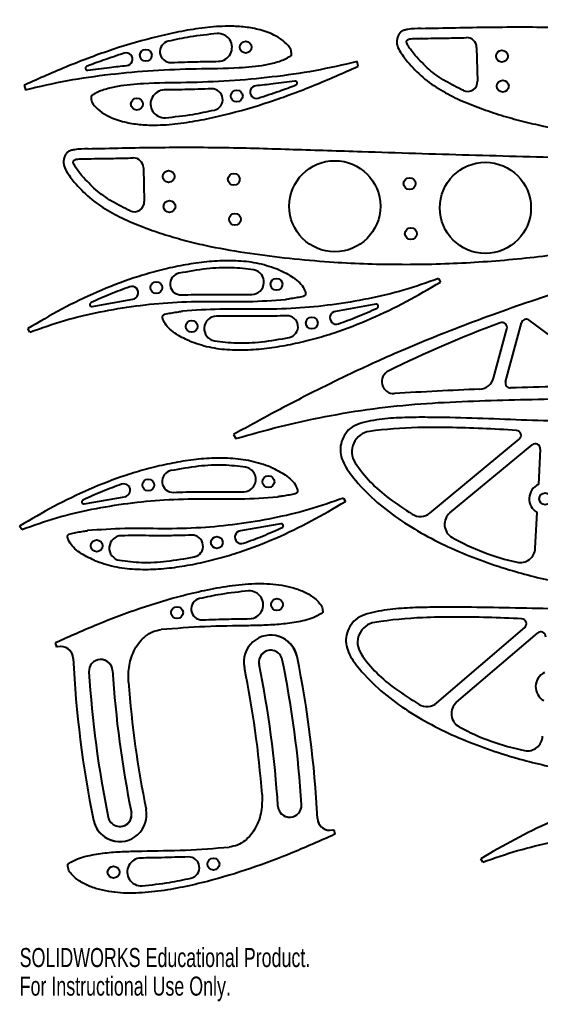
# Model space of a CAD drawing. Header units: inches. Extents: x -11.7 to 11.9, y -5.5 to 4.4.
# Drawn here: x -11.66 to -6.45, y -5.49 to 4.32 of the extents above; entities that cross this region are included whole.
import ezdxf

# ---------------------------------------------------------------- set-up
doc = ezdxf.new("R2010")
doc.units = ezdxf.units.IN
doc.header["$MEASUREMENT"] = 0
doc.styles.add('SLDTEXTSTYLE0', font='TXT', dxfattribs={"width": 0.7})

msp = doc.modelspace()

# ---------------------------------------------------------------- linework, layer by layer
at = {"color": 7, "linetype": 'Continuous', "lineweight": 25}
for p, q in [((-7.094, 4.0421), (-7.0848, 3.7048)), ((-7.7066, 3.9609), (-7.7068, 3.9612)), ((-8.2756, 3.854), (-8.287, 3.8999)), ((-8.2827, 3.8507), (-8.2756, 3.854)), ((-11.602, 3.6679), (-11.6091, 3.6646)), ((-11.6091, 3.6646), (-11.5977, 3.6187)), ((-11.0335, 2.7588), (-11.0337, 2.7591)), ((-10.4209, 2.84), (-10.4117, 2.5028)), ((-7.4762, 1.7313), (-7.4553, 1.6972)), ((-10.9307, 1.4542), (-10.5272, 1.5247)), ((-8.1002, 1.4748), (-8.5036, 1.4043)), ((-6.8052, 0.7018), (-6.6476, 1.289)), ((-5.8093, 0.7507), (-6.5694, 1.3161)), ((-11.5546, 1.1976), (-11.5755, 1.2317)), ((-6.9249, 0.738), (-6.7926, 1.2307)), ((-9.5215, 0.1724), (-9.499, 0.1334)), ((-7.56, -0.6113), (-6.6686, 0.1264)), ((-7.3604, -0.6085), (-6.541, 0.0697)), ((-6.4592, 0.0286), (-6.4777, -0.3246)), ((-11.0109, -0.5181), (-10.6075, -0.4476)), ((-8.4242, -0.4612), (-8.4033, -0.4953)), ((-6.5091, -0.9629), (-6.4904, -0.6059)), ((-11.6349, -0.7747), (-11.6557, -0.7406)), ((-9.0482, -0.7178), (-9.4516, -0.7882)), ((-7.493, -2.5083), (-6.6146, -1.7551)), ((-9.1499, -1.831), (-9.1499, -1.831)), ((-7.2936, -2.502), (-6.4861, -1.8096)), ((-11.2976, -1.9041), (-11.2905, -1.9008)), ((-11.2862, -1.9499), (-11.2976, -1.9041)), ((-8.8872, -2.0454), (-8.8872, -2.0454)), ((-11.1216, -2.0628), (-11.1216, -2.0628)), ((-9.2656, -2.1228), (-9.2656, -2.1228)), ((-10.7281, -2.1849), (-10.7281, -2.1849)), ((-10.5401, -3.6012), (-10.5401, -3.6012)), ((-9.0776, -3.5391), (-9.0776, -3.5391)), ((-10.9185, -3.6786), (-10.9185, -3.6786)), ((-8.684, -3.6612), (-8.684, -3.6612)), ((-8.5195, -3.774), (-8.5081, -3.8199)), ((-8.5081, -3.8199), (-8.5152, -3.8232)), ((-10.6558, -3.893), (-10.6558, -3.893)), ((-7.0315, -4.0991), (-7.0524, -4.065))]:
    msp.add_line(p, q, dxfattribs=at)
for centre, radius in [((-10.3963, 3.9628), 0.0591), ((-9.3995, 4.0436), 0.0591), ((-6.8415, 3.9542), 0.0591), ((-6.8334, 3.6542), 0.0591), ((-10.4852, 3.475), 0.0591), ((-9.4885, 3.5559), 0.0591), ((-8.5097, 2.4545), 0.455), ((-7.0068, 2.4385), 0.455), ((-10.1684, 2.7522), 0.0591), ((-9.5174, 2.7237), 0.0591), ((-7.7637, 2.6805), 0.0591), ((-10.1602, 2.4522), 0.0591), ((-9.5065, 2.3238), 0.0591), ((-7.7501, 2.1805), 0.0591), ((-10.2916, 1.6416), 0.0591), ((-9.092, 1.6749), 0.0591), ((-9.9388, 1.254), 0.0591), ((-8.7392, 1.2874), 0.0591), ((-10.3718, -0.3307), 0.0591), ((-9.1723, -0.2974), 0.0591), ((-6.4101, -0.4686), 0.0591), ((-10.8868, -0.9385), 0.0591), ((-9.6872, -0.9052), 0.0591), ((-9.0875, -1.5251), 0.0591), ((-10.0842, -1.6057), 0.0591), ((-9.7215, -4.1183), 0.0591), ((-10.7182, -4.1989), 0.0591)]:
    msp.add_circle(centre, radius, dxfattribs=at)
for centre, radius, start, end in [((-9.6745, 4.0411), 0.1386, 271.19943, 93.70914), ((-7.644, 4.0312), 0.1, 90.49064, 91.26091), ((-7.194, 4.0394), 0.1, 1.55767, 91.30492), ((-10.1488, 3.9982), 0.107, 102.76652, 272.51447), ((-10.5924, 3.9234), 0.0634, 275.42488, 107.53059), ((-10.9797, 3.8331), 0.02, 110.98001, 278.40891), ((-9.2924, 3.5952), 0.0634, 95.42488, 287.53059), ((-8.905, 3.6856), 0.02, 290.98001, 98.40891), ((-7.1848, 3.7021), 0.1, 245.4145, 1.55767), ((-10.2102, 3.4775), 0.1386, 91.19943, 273.70914), ((-9.7359, 3.5205), 0.107, 282.76652, 92.51447), ((-10.9709, 2.8291), 0.1, 90.49064, 91.26091), ((-10.5208, 2.8373), 0.1, 1.55767, 91.30492), ((-10.5117, 2.5), 0.1, 245.4145, 1.55767), ((-10.0443, 1.678), 0.1097, 101.47849, 272.41313), ((-9.341, 1.6974), 0.1238, 270.92846, 80.05933), ((-10.5359, 1.5886), 0.0645, 277.73853, 109.33972), ((-10.9349, 1.4737), 0.02, 114.86519, 282.15589), ((-8.096, 1.4552), 0.02, 294.86519, 102.15589), ((-8.4949, 1.3403), 0.0645, 97.73853, 289.33972), ((-9.6898, 1.2315), 0.1238, 90.92846, 260.05933), ((-8.9866, 1.2509), 0.1097, 281.47849, 92.41313), ((-2.7469, -9.7602), 11.7908, 110.40772, 116.29706), ((-6.8409, 1.2437), 0.05, 344.96939, 110.40772), ((-6.5993, 1.276), 0.05, 53.35489, 164.96939), ((-7.922, 0.7016), 0.1191, 114.0509, 273.56782), ((-7.0698, 0.7769), 0.15, 272.4029, 344.96939), ((-6.7569, 0.6888), 0.05, 164.96939, 271.98118), ((-5.3061, -41.2528), 41.9168, 92.4029, 93.56782), ((-5.3061, -41.2528), 41.9168, 90.72772, 91.98118), ((-8.1364, 0.0034), 0.203, 97.79018, 213.27972), ((-7.5848, -4.0287), 4.2727, 91.31572, 97.79018), ((-7.5104, -7.2659), 7.5108, 88.97921, 91.31572), ((-7.6223, -13.5474), 13.7933, 86.15369, 88.97921), ((-6.7004, 0.1649), 0.05, 309.61133, 86.15369), ((-6.5091, 0.0312), 0.05, 357, 129.61133), ((-10.1245, -0.2943), 0.1097, 101.47849, 272.41313), ((-9.4213, -0.2749), 0.1238, 270.92846, 80.05933), ((-7.1561, 0.6468), 1.3756, 213.27972, 233.84659), ((-10.6161, -0.3837), 0.0645, 277.73853, 109.33972), ((-6.4101, -0.4686), 0.1591, 115.13396, 239.69676), ((-11.0151, -0.4986), 0.02, 114.86519, 282.15589), ((-5.2755, 3.2208), 4.5634, 233.84659, 237.36439), ((-7.6556, -0.4958), 0.15, 237.36439, 309.61133), ((-7.2648, -0.724), 0.15, 129.61133, 240.58525), ((-9.0439, -0.7373), 0.02, 294.86519, 102.15589), ((-10.6378, -0.961), 0.1238, 90.92846, 260.05933), ((-9.9346, -0.9416), 0.1097, 281.47849, 92.41313), ((-9.4429, -0.8522), 0.0645, 97.73853, 289.33972), ((-6.1927, 1.1776), 2.333, 240.58525, 257.66776), ((-6.6589, -0.9551), 0.15, 257.66776, 357), ((-9.8367, -1.5703), 0.1073, 102.71885, 272.51135), ((-9.3625, -1.5275), 0.1387, 271.18071, 93.69194), ((-7.4582, -5.9256), 4.2727, 92.31572, 98.79018), ((-7.3273, -9.161), 7.5108, 89.97921, 92.31572), ((-7.3296, -15.4435), 13.7933, 87.15369, 89.97921), ((-6.6472, -1.7172), 0.05, 310.61133, 87.15369), ((-8.0801, -1.9037), 0.203, 98.79018, 214.27972), ((-9.1499, -2.0991), 0.2681, 11.56087, 191.56088), ((-9.1499, -2.0991), 0.2681, 11.56087, 90), ((-6.4535, -1.8476), 0.05, 358, 130.61133), ((-11.2465, -2.0688), 0.125, 2.77196, 104.33302), ((-11.2465, -2.0688), 0.125, 2.77196, 90), ((-9.1499, -2.0991), 0.1181, 11.56086, 191.56088), ((-9.1499, -2.0991), 0.1181, 90, 191.56088), ((-19.2987, -4.1752), 10.6271, 2.77196, 11.56087), ((-19.2987, -4.1752), 10.6271, 2.77196, 11.56087), ((-7.1112, -1.2433), 1.3756, 214.27972, 234.84659), ((-0.507, -1.5488), 10.6271, 182.77196, 191.56087), ((-0.507, -1.5488), 10.6271, 182.77196, 191.56087), ((-10.846, -2.1922), 0.1181, 3.56088, 183.56087), ((-10.846, -2.1922), 0.1181, 3.56088, 90), ((-19.2987, -4.1752), 10.0909, 4.27592, 11.56087), ((-19.2987, -4.1752), 10.2409, 3.56087, 11.56087), ((-19.2987, -4.1752), 10.2409, 3.56087, 11.56087), ((-19.2987, -4.1752), 10.4771, 3.56087, 11.56087), ((-0.507, -1.5488), 10.4771, 183.56087, 191.56087), ((-0.507, -1.5488), 10.2409, 183.56087, 191.56087), ((-0.507, -1.5488), 10.2409, 183.56087, 191.56087), ((-6.3459, -2.3456), 0.1591, 116.13396, 240.69676), ((-0.507, -1.5488), 10.0909, 184.27592, 191.56087), ((-5.2758, 1.3631), 4.5634, 234.84659, 238.36439), ((-7.5907, -2.3945), 0.15, 238.36439, 310.61133), ((-7.1959, -2.6159), 0.15, 130.61133, 241.58525), ((-6.1571, -0.6958), 2.333, 241.58525, 258.66776), ((-6.5861, -2.8363), 0.15, 258.66776, 358), ((-8.9597, -3.5318), 0.1181, 183.56088, 3.56087), ((-10.6558, -3.6249), 0.2681, 191.56087, 11.56088), ((-10.6558, -3.6249), 0.1181, 191.56086, 11.56088), ((-10.6558, -3.6249), 0.1181, 270, 11.56088), ((-8.9597, -3.5318), 0.1181, 183.56088, 270), ((-10.6558, -3.6249), 0.2681, 191.56087, 270), ((-8.5592, -3.6552), 0.125, 182.77196, 284.33302), ((-8.5592, -3.6552), 0.125, 182.77196, 270), ((-10.4432, -4.1964), 0.1387, 91.18071, 273.69194), ((-9.969, -4.1537), 0.1073, 282.71885, 92.51135)]:
    msp.add_arc(centre, radius, start, end, dxfattribs=at)
for points, knots in [([(-7.7842, 3.8978), (-7.7348, 3.8442), (-7.636, 3.7368), (-7.4547, 3.6125), (-7.2601, 3.5127), (-7.0567, 3.4322), (-6.8496, 3.3623), (-6.6393, 3.3033), (-6.3673, 3.241), (-6.0322, 3.1846), (-5.6349, 3.1352), (-5.1426, 3.09), (-4.5544, 3.0699), (-3.8722, 3.0856), (-3.1921, 3.1428), (-2.405, 3.2502), (-1.5081, 3.3814), (-0.5022, 3.5416), (0.295, 3.6983), (0.888, 3.8242), (1.2795, 3.9082), (1.6717, 3.9896), (2.0625, 4.0766), (2.45, 4.1783), (2.6997, 4.2721), (2.8246, 4.3191)], [0, 0, 0, 0, 0.019985, 0.039991, 0.059992, 0.080036, 0.100054, 0.120049, 0.140039, 0.176715, 0.213405, 0.250064, 0.31255, 0.375056, 0.437529, 0.500033, 0.593361, 0.686689, 0.779968, 0.816622, 0.853304, 0.890023, 0.926723, 0.96335, 1, 1, 1, 1]), ([(-11.5977, 3.6187), (-11.4576, 3.6513), (-11.1778, 3.7163), (-10.7509, 3.7761), (-10.3224, 3.8152), (-9.8937, 3.8312), (-9.5642, 3.8318), (-9.335, 3.8479), (-9.2059, 3.8654), (-9.0817, 3.8938), (-8.9964, 3.9271), (-8.9537, 3.9555), (-8.9451, 3.9617), (-8.9422, 3.9649), (-8.9417, 3.9662), (-8.9413, 3.9711), (-8.9425, 3.9817), (-8.9435, 3.9991), (-8.9486, 4.0201), (-8.9732, 4.0622), (-9.0288, 4.115), (-9.1345, 4.179), (-9.2686, 4.2241), (-9.4236, 4.2493), (-9.6028, 4.2567), (-9.8095, 4.2415), (-10.0411, 4.2038), (-10.3479, 4.136), (-10.7264, 4.0265), (-11.1694, 3.86), (-11.4577, 3.732), (-11.602, 3.6679)], [0, 0, 0, 0, 0.077458, 0.154765, 0.232036, 0.309277, 0.385905, 0.409536, 0.433018, 0.456056, 0.478169, 0.481706, 0.483666, 0.483868, 0.484013, 0.484393, 0.486502, 0.489753, 0.493825, 0.49794, 0.515877, 0.534346, 0.564279, 0.591407, 0.61882, 0.660686, 0.702859, 0.745201, 0.829985, 0.914928, 1, 1, 1, 1]), ([(-7.6464, 4.2312), (-7.6922, 4.23), (-7.7497, 4.2284), (-7.8168, 4.2141), (-7.8494, 4.2009), (-7.8721, 4.1735), (-7.89, 4.1315), (-7.8953, 4.0717), (-7.8546, 3.9876), (-7.8123, 3.9337), (-7.7842, 3.8978)], [0, 0, 0, 0, 0.249351, 0.31302, 0.375608, 0.437245, 0.501172, 0.624613, 0.750452, 1, 1, 1, 1]), ([(-7.6464, 4.2312), (-7.4187, 4.2365), (-6.9634, 4.2471), (-6.2801, 4.2462), (-5.5972, 4.2254), (-4.7842, 4.1991), (-3.8413, 4.1678), (-3.1258, 4.1507), (-2.768, 4.1422)], [0, 0, 0, 0, 0.140006, 0.279996, 0.419999, 0.560002, 0.780006, 1, 1, 1, 1]), ([(-9.6835, 4.1795), (-9.7749, 4.1702), (-9.9394, 4.1536), (-10.1008, 4.1182), (-10.1724, 4.1025)], [0, 0, 0, 0, 0.555913, 1, 1, 1, 1]), ([(-7.7068, 3.9612), (-7.7205, 3.9782), (-7.746, 4.0098), (-7.7735, 4.049), (-7.7882, 4.0766), (-7.7931, 4.091), (-7.7939, 4.1014), (-7.7924, 4.1085), (-7.7878, 4.116), (-7.7777, 4.1224), (-7.7584, 4.1275), (-7.714, 4.1309), (-7.6749, 4.1311), (-7.6462, 4.1312)], [0, 0, 0, 0, 0.20101, 0.373736, 0.439278, 0.487857, 0.512754, 0.533807, 0.553288, 0.5922, 0.639789, 0.736333, 1, 1, 1, 1]), ([(-7.6449, 4.1312), (-7.561, 4.1323), (-7.4115, 4.1343), (-7.262, 4.1378), (-7.1963, 4.1393)], [0, 0, 0, 0, 0.5606571, 1, 1, 1, 1]), ([(-10.6115, 3.9839), (-10.682, 3.9608), (-10.8081, 3.9194), (-10.9322, 3.8724), (-10.9869, 3.8517)], [0, 0, 0, 0, 0.559096, 1, 1, 1, 1]), ([(-7.2264, 3.6112), (-7.2872, 3.6411), (-7.4076, 3.7005), (-7.5727, 3.8155), (-7.6622, 3.9127), (-7.7066, 3.9609)], [0, 0, 0, 0, 0.339291, 0.672462, 1, 1, 1, 1]), ([(-10.9768, 3.8133), (-10.9041, 3.8234), (-10.7742, 3.8416), (-10.6437, 3.8546), (-10.5864, 3.8604)], [0, 0, 0, 0, 0.560277, 1, 1, 1, 1]), ([(-8.287, 3.8999), (-8.4271, 3.8673), (-8.7069, 3.8023), (-9.1338, 3.7425), (-9.5623, 3.7034), (-9.991, 3.6874), (-10.3206, 3.6869), (-10.5497, 3.6707), (-10.6789, 3.6532), (-10.803, 3.6248), (-10.8884, 3.5915), (-10.931, 3.5632), (-10.9396, 3.5569), (-10.9425, 3.5537), (-10.943, 3.5525), (-10.9435, 3.5475), (-10.9423, 3.5369), (-10.9412, 3.5195), (-10.9362, 3.4986), (-10.9115, 3.4564), (-10.8559, 3.4036), (-10.7503, 3.3396), (-10.6161, 3.2945), (-10.4611, 3.2693), (-10.282, 3.2619), (-10.0753, 3.2771), (-9.8436, 3.3148), (-9.5368, 3.3827), (-9.1583, 3.4921), (-8.7154, 3.6586), (-8.427, 3.7867), (-8.2827, 3.8507)], [0, 0, 0, 0, 0.0774582, 0.1547646, 0.2320361, 0.3092768, 0.3859047, 0.4095357, 0.4330183, 0.4560565, 0.4781686, 0.4817056, 0.4836664, 0.4838681, 0.4840134, 0.4843935, 0.4865023, 0.489753, 0.4938252, 0.4979404, 0.5158767, 0.5343459, 0.5642786, 0.5914071, 0.6188195, 0.6606859, 0.702859, 0.745201, 0.8299852, 0.914928, 1, 1, 1, 1]), ([(-10.1441, 3.8913), (-10.0555, 3.8941), (-9.898, 3.8992), (-9.7405, 3.9015), (-9.6716, 3.9025)], [0, 0, 0, 0, 0.562845, 1, 1, 1, 1]), ([(-8.9079, 3.7054), (-8.9807, 3.6952), (-9.1105, 3.6771), (-9.241, 3.664), (-9.2983, 3.6583)], [0, 0, 0, 0, 0.560277, 1, 1, 1, 1]), ([(-9.2733, 3.5348), (-9.2028, 3.5579), (-9.0767, 3.5992), (-8.9525, 3.6462), (-8.8978, 3.6669)], [0, 0, 0, 0, 0.559096, 1, 1, 1, 1]), ([(-9.7406, 3.6274), (-9.8293, 3.6245), (-9.9867, 3.6194), (-10.1442, 3.6171), (-10.2131, 3.6161)], [0, 0, 0, 0, 0.5628455, 1, 1, 1, 1]), ([(-10.2012, 3.3392), (-10.1098, 3.3484), (-9.9454, 3.365), (-9.784, 3.4004), (-9.7123, 3.4161)], [0, 0, 0, 0, 0.555913, 1, 1, 1, 1]), ([(-11.1111, 2.6957), (-11.0617, 2.6421), (-10.9629, 2.5347), (-10.7815, 2.4105), (-10.5869, 2.3107), (-10.3835, 2.2301), (-10.1764, 2.1602), (-9.9661, 2.1013), (-9.6942, 2.0389), (-9.359, 1.9825), (-8.9617, 1.9331), (-8.4695, 1.888), (-7.8813, 1.8678), (-7.1991, 1.8836), (-6.5189, 1.9408), (-5.7318, 2.0481), (-4.8349, 2.1793), (-3.829, 2.3396), (-3.0318, 2.4962), (-2.4389, 2.6222), (-2.0474, 2.7062), (-1.6551, 2.7875), (-1.2644, 2.8745), (-0.8769, 2.9763), (-0.6272, 3.0701), (-0.5023, 3.117)], [0, 0, 0, 0, 0.019985, 0.039991, 0.059992, 0.080036, 0.100054, 0.120049, 0.140039, 0.176715, 0.213405, 0.250064, 0.31255, 0.375056, 0.437529, 0.500033, 0.593361, 0.686689, 0.779968, 0.816622, 0.853304, 0.890023, 0.926723, 0.96335, 1, 1, 1, 1]), ([(-10.9733, 3.0291), (-10.7456, 3.0344), (-10.2902, 3.0451), (-9.6069, 3.0441), (-8.924, 3.0234), (-8.1111, 2.997), (-7.1681, 2.9657), (-6.4526, 2.9486), (-6.0949, 2.9401)], [0, 0, 0, 0, 0.140006, 0.279996, 0.419999, 0.560002, 0.780006, 1, 1, 1, 1]), ([(-10.9733, 3.0291), (-11.0191, 3.0279), (-11.0766, 3.0264), (-11.1437, 3.012), (-11.1763, 2.9988), (-11.1989, 2.9714), (-11.2169, 2.9294), (-11.2222, 2.8696), (-11.1815, 2.7855), (-11.1392, 2.7316), (-11.1111, 2.6957)], [0, 0, 0, 0, 0.249351, 0.31302, 0.375608, 0.437245, 0.501172, 0.624613, 0.750452, 1, 1, 1, 1]), ([(-11.0337, 2.7591), (-11.0474, 2.7761), (-11.0729, 2.8078), (-11.1004, 2.847), (-11.1151, 2.8745), (-11.12, 2.889), (-11.1207, 2.8993), (-11.1192, 2.9064), (-11.1147, 2.9139), (-11.1045, 2.9203), (-11.0852, 2.9254), (-11.0409, 2.9289), (-11.0017, 2.929), (-10.9731, 2.9291)], [0, 0, 0, 0, 0.20101, 0.373736, 0.439278, 0.487857, 0.512754, 0.533807, 0.553288, 0.5922, 0.639789, 0.736333, 1, 1, 1, 1]), ([(-10.9717, 2.9291), (-10.8879, 2.9302), (-10.7383, 2.9322), (-10.5888, 2.9357), (-10.5231, 2.9373)], [0, 0, 0, 0, 0.5606571, 1, 1, 1, 1]), ([(-10.5533, 2.4091), (-10.614, 2.4391), (-10.7344, 2.4984), (-10.8995, 2.6135), (-10.9891, 2.7107), (-11.0335, 2.7588)], [0, 0, 0, 0, 0.339291, 0.672462, 1, 1, 1, 1]), ([(-9.499, 0.1334), (-9.3568, 0.1736), (-9.0618, 0.2569), (-8.604, 0.357), (-8.1307, 0.4369), (-7.6551, 0.484), (-7.1839, 0.5079), (-6.7146, 0.5216), (-5.9703, 0.5374), (-4.9507, 0.5461), (-3.794, 0.5273), (-2.7757, 0.4923), (-1.8949, 0.4604), (-1.0139, 0.435), (-0.1336, 0.4067), (0.5297, 0.3791), (0.975, 0.3809), (1.1661, 0.3921), (1.3177, 0.4156), (1.4267, 0.4397), (1.5218, 0.4835), (1.5823, 0.5585), (1.6168, 0.6414), (1.6235, 0.7316), (1.5979, 0.8194), (1.5514, 0.9037), (1.4494, 1.0379), (1.2852, 1.2103), (1.0438, 1.3972), (0.7837, 1.5565), (0.5097, 1.693), (0.2259, 1.8086), (-0.1305, 1.928), (-0.5629, 2.0364), (-1.0708, 2.1221), (-1.5837, 2.1756), (-2.0991, 2.2027), (-2.6155, 2.207), (-3.1624, 2.189), (-3.7386, 2.1447), (-4.3422, 2.0678), (-4.9408, 1.9587), (-5.5991, 1.8022), (-6.3127, 1.5905), (-7.0776, 1.3223), (-7.7304, 1.0644), (-8.2741, 0.8203), (-8.7102, 0.6068), (-9.1273, 0.3914), (-9.3939, 0.2434), (-9.5215, 0.1724)], [0, 0, 0, 0, 0.019014, 0.039431, 0.060281, 0.080741, 0.100891, 0.120982, 0.141155, 0.196696, 0.252182, 0.290008, 0.327804, 0.365604, 0.403417, 0.441161, 0.450998, 0.460722, 0.465759, 0.470718, 0.475093, 0.478893, 0.482815, 0.486517, 0.490278, 0.494416, 0.498849, 0.511934, 0.524918, 0.538028, 0.551123, 0.564269, 0.577431, 0.599469, 0.621546, 0.643658, 0.665796, 0.687944, 0.710087, 0.736189, 0.762282, 0.788356, 0.81445, 0.849323, 0.884083, 0.918729, 0.939605, 0.960764, 0.981206, 1, 1, 1, 1]), ([(-9.0691, 1.8203), (-9.1343, 1.8428), (-9.2652, 1.888), (-9.4735, 1.9113), (-9.6838, 1.9107), (-9.8946, 1.8888), (-10.1041, 1.8512), (-10.3114, 1.8012), (-10.5728, 1.7226), (-10.883, 1.6016), (-11.2365, 1.4303), (-11.4624, 1.2979), (-11.5755, 1.2317)], [0, 0, 0, 0, 0.07775, 0.156192, 0.235455, 0.315316, 0.395515, 0.475906, 0.556375, 0.703974, 0.851912, 1, 1, 1, 1]), ([(-9.3197, 1.8194), (-9.3933, 1.8283), (-9.5494, 1.8472), (-9.8006, 1.8324), (-9.9742, 1.8017), (-10.0661, 1.7855)], [0, 0, 0, 0, 0.295766, 0.627428, 1, 1, 1, 1]), ([(-9.0691, 1.8203), (-9.0443, 1.8087), (-8.9946, 1.7855), (-8.9234, 1.7435), (-8.8607, 1.6945), (-8.8215, 1.6442), (-8.807, 1.6074), (-8.802, 1.589), (-8.8009, 1.5771), (-8.8048, 1.5662), (-8.8178, 1.5555), (-8.8504, 1.5473), (-8.8989, 1.5385), (-8.953, 1.5295), (-8.9871, 1.5248), (-9.0012, 1.5228)], [0, 0, 0, 0, 0.139201, 0.278901, 0.419108, 0.542041, 0.597066, 0.619312, 0.638689, 0.656988, 0.675495, 0.721634, 0.824869, 0.927885, 1, 1, 1, 1]), ([(-7.4762, 1.7313), (-7.5911, 1.6908), (-7.8206, 1.6097), (-8.1764, 1.5263), (-8.5362, 1.4664), (-8.9048, 1.4303), (-9.2791, 1.4221), (-9.6561, 1.4316), (-9.9056, 1.4146), (-10.0297, 1.4061)], [0, 0, 0, 0, 0.14103, 0.281875, 0.422619, 0.563337, 0.710447, 0.856089, 1, 1, 1, 1]), ([(-9.9617, 1.1087), (-9.8965, 1.0862), (-9.7656, 1.041), (-9.5573, 1.0176), (-9.347, 1.0183), (-9.1362, 1.0402), (-8.9268, 1.0777), (-8.7194, 1.1277), (-8.458, 1.2064), (-8.1478, 1.3274), (-7.7944, 1.4987), (-7.5684, 1.631), (-7.4553, 1.6972)], [0, 0, 0, 0, 0.07775, 0.156192, 0.235455, 0.315316, 0.395515, 0.475906, 0.556375, 0.703974, 0.851912, 1, 1, 1, 1]), ([(-10.5573, 1.6495), (-10.621, 1.6261), (-10.7516, 1.5782), (-10.8783, 1.5211), (-10.9433, 1.4918)], [0, 0, 0, 0, 0.488103, 1, 1, 1, 1]), ([(-10.0396, 1.5684), (-9.9977, 1.5699), (-9.9068, 1.573), (-9.7653, 1.5741), (-9.6195, 1.5737), (-9.477, 1.5722), (-9.3848, 1.5732), (-9.339, 1.5736)], [0, 0, 0, 0, 0.17958, 0.389562, 0.605496, 0.803885, 1, 1, 1, 1]), ([(-11.5546, 1.1976), (-11.4398, 1.2382), (-11.2102, 1.3193), (-10.8544, 1.4027), (-10.4946, 1.4625), (-10.1261, 1.4987), (-9.7518, 1.5069), (-9.3747, 1.4973), (-9.1252, 1.5144), (-9.0012, 1.5228)], [0, 0, 0, 0, 0.14103, 0.281875, 0.422619, 0.563337, 0.710447, 0.856089, 1, 1, 1, 1]), ([(-9.9617, 1.1087), (-9.9865, 1.1202), (-10.0362, 1.1435), (-10.1074, 1.1854), (-10.1701, 1.2344), (-10.2094, 1.2847), (-10.2239, 1.3216), (-10.2288, 1.3399), (-10.23, 1.3518), (-10.2261, 1.3627), (-10.2131, 1.3734), (-10.1805, 1.3817), (-10.1319, 1.3904), (-10.0778, 1.3994), (-10.0437, 1.4041), (-10.0297, 1.4061)], [0, 0, 0, 0, 0.139201, 0.278901, 0.419108, 0.542041, 0.597066, 0.619312, 0.638689, 0.656988, 0.675495, 0.721634, 0.824869, 0.927885, 1, 1, 1, 1]), ([(-8.4735, 1.2795), (-8.4098, 1.3028), (-8.2793, 1.3507), (-8.1525, 1.4079), (-8.0876, 1.4371)], [0, 0, 0, 0, 0.488103, 1, 1, 1, 1]), ([(-8.9912, 1.3605), (-9.0331, 1.3591), (-9.124, 1.356), (-9.2655, 1.3549), (-9.4113, 1.3552), (-9.5539, 1.3567), (-9.646, 1.3558), (-9.6918, 1.3553)], [0, 0, 0, 0, 0.17958, 0.389562, 0.605496, 0.803885, 1, 1, 1, 1]), ([(-9.7112, 1.1096), (-9.6375, 1.1007), (-9.4814, 1.0818), (-9.2302, 1.0965), (-9.0566, 1.1272), (-8.9647, 1.1435)], [0, 0, 0, 0, 0.295766, 0.627428, 1, 1, 1, 1]), ([(2.6639, 0.5928), (2.5217, 0.5526), (2.2268, 0.4692), (1.7689, 0.3691), (1.2956, 0.2892), (0.82, 0.2422), (0.3489, 0.2182), (-0.1204, 0.2046), (-0.8648, 0.1888), (-1.8844, 0.18), (-3.0411, 0.1989), (-4.0593, 0.2339), (-4.9402, 0.2658), (-5.8211, 0.2912), (-6.7015, 0.3194), (-7.3647, 0.3471), (-7.8101, 0.3452), (-8.0012, 0.3341), (-8.1528, 0.3105), (-8.2617, 0.2864), (-8.3569, 0.2427), (-8.4173, 0.1676), (-8.4519, 0.0847), (-8.4585, -0.0054), (-8.433, -0.0933), (-8.3865, -0.1776), (-8.2845, -0.3117), (-8.1202, -0.4841), (-7.8789, -0.6711), (-7.6188, -0.8304), (-7.3447, -0.9668), (-7.0609, -1.0824), (-6.7045, -1.2019), (-6.2722, -1.3102), (-5.7643, -1.3959), (-5.2514, -1.4495), (-4.7359, -1.4766), (-4.2196, -1.4809), (-3.6727, -1.4628), (-3.0965, -1.4185), (-2.4928, -1.3417), (-1.8942, -1.2325), (-1.2359, -1.076), (-0.5223, -0.8644), (0.2426, -0.5961), (0.8953, -0.3383), (1.4391, -0.0942), (1.8752, 0.1193), (2.2922, 0.3348), (2.5588, 0.4828), (2.6865, 0.5537)], [0, 0, 0, 0, 0.019014, 0.039431, 0.060281, 0.080741, 0.100891, 0.120982, 0.141155, 0.196696, 0.252182, 0.290008, 0.327804, 0.365604, 0.403417, 0.441161, 0.450998, 0.460722, 0.465759, 0.470718, 0.475093, 0.478893, 0.482815, 0.486517, 0.490278, 0.494416, 0.498849, 0.511934, 0.524918, 0.538028, 0.551123, 0.564269, 0.577431, 0.599469, 0.621546, 0.643658, 0.665796, 0.687944, 0.710087, 0.736189, 0.762282, 0.788356, 0.81445, 0.849323, 0.884083, 0.918729, 0.939605, 0.960764, 0.981206, 1, 1, 1, 1]), ([(-9.1494, -0.152), (-9.2145, -0.1295), (-9.3455, -0.0843), (-9.5538, -0.061), (-9.764, -0.0616), (-9.9749, -0.0835), (-10.1843, -0.1211), (-10.3917, -0.1711), (-10.653, -0.2497), (-10.9633, -0.3707), (-11.3167, -0.542), (-11.5427, -0.6744), (-11.6557, -0.7406)], [0, 0, 0, 0, 0.07775, 0.156192, 0.235455, 0.315316, 0.395515, 0.475906, 0.556375, 0.703974, 0.851912, 1, 1, 1, 1]), ([(-9.3999, -0.1529), (-9.4735, -0.144), (-9.6297, -0.1251), (-9.8809, -0.1399), (-10.0545, -0.1706), (-10.1463, -0.1868)], [0, 0, 0, 0, 0.295766, 0.627428, 1, 1, 1, 1]), ([(-9.1494, -0.152), (-9.1245, -0.1636), (-9.0748, -0.1868), (-9.0037, -0.2288), (-8.941, -0.2778), (-8.9017, -0.3281), (-8.8872, -0.3649), (-8.8823, -0.3833), (-8.8811, -0.3952), (-8.885, -0.4061), (-8.898, -0.4168), (-8.9306, -0.425), (-8.9791, -0.4338), (-9.0332, -0.4428), (-9.0674, -0.4475), (-9.0814, -0.4495)], [0, 0, 0, 0, 0.139201, 0.278901, 0.419108, 0.542041, 0.597066, 0.619312, 0.638689, 0.656988, 0.675495, 0.721634, 0.824869, 0.927885, 1, 1, 1, 1]), ([(-10.6375, -0.3228), (-10.7012, -0.3462), (-10.8318, -0.3941), (-10.9586, -0.4512), (-11.0235, -0.4805)], [0, 0, 0, 0, 0.488103, 1, 1, 1, 1]), ([(-11.6349, -0.7747), (-11.52, -0.7341), (-11.2904, -0.653), (-10.9346, -0.5697), (-10.5749, -0.5098), (-10.2063, -0.4737), (-9.832, -0.4654), (-9.4549, -0.475), (-9.2054, -0.4579), (-9.0814, -0.4495)], [0, 0, 0, 0, 0.14103, 0.281875, 0.422619, 0.563337, 0.710447, 0.856089, 1, 1, 1, 1]), ([(-8.4242, -0.4612), (-8.539, -0.5018), (-8.7686, -0.5829), (-9.1244, -0.6662), (-9.4842, -0.7261), (-9.8528, -0.7622), (-10.2271, -0.7704), (-10.6041, -0.7609), (-10.8536, -0.7779), (-10.9777, -0.7864)], [0, 0, 0, 0, 0.14103, 0.281875, 0.422619, 0.563337, 0.710447, 0.856089, 1, 1, 1, 1]), ([(-10.1199, -0.4039), (-10.078, -0.4024), (-9.987, -0.3994), (-9.8456, -0.3983), (-9.6998, -0.3986), (-9.5572, -0.4001), (-9.4651, -0.3991), (-9.4193, -0.3987)], [0, 0, 0, 0, 0.17958, 0.389562, 0.605496, 0.803885, 1, 1, 1, 1]), ([(-10.9097, -1.0839), (-10.8445, -1.1064), (-10.7136, -1.1516), (-10.5053, -1.1749), (-10.295, -1.1742), (-10.0842, -1.1524), (-9.8747, -1.1148), (-9.6674, -1.0648), (-9.406, -0.9861), (-9.0958, -0.8651), (-8.7423, -0.6938), (-8.5164, -0.5615), (-8.4033, -0.4953)], [0, 0, 0, 0, 0.07775, 0.156192, 0.235455, 0.315316, 0.395515, 0.475906, 0.556375, 0.703974, 0.851912, 1, 1, 1, 1]), ([(-9.4215, -0.913), (-9.3578, -0.8897), (-9.2273, -0.8418), (-9.1005, -0.7846), (-9.0356, -0.7554)], [0, 0, 0, 0, 0.488103, 1, 1, 1, 1]), ([(-10.9097, -1.0839), (-10.9345, -1.0723), (-10.9842, -1.049), (-11.0554, -1.0071), (-11.1181, -0.9581), (-11.1574, -0.9078), (-11.1719, -0.8709), (-11.1768, -0.8526), (-11.1779, -0.8407), (-11.174, -0.8298), (-11.1611, -0.8191), (-11.1285, -0.8109), (-11.0799, -0.8021), (-11.0258, -0.7931), (-10.9917, -0.7884), (-10.9777, -0.7864)], [0, 0, 0, 0, 0.139201, 0.278901, 0.419108, 0.542041, 0.597066, 0.619312, 0.638689, 0.656988, 0.675495, 0.721634, 0.824869, 0.927885, 1, 1, 1, 1]), ([(-9.9392, -0.832), (-9.9811, -0.8334), (-10.072, -0.8365), (-10.2135, -0.8376), (-10.3593, -0.8373), (-10.5018, -0.8358), (-10.594, -0.8367), (-10.6398, -0.8372)], [0, 0, 0, 0, 0.17958, 0.389562, 0.605496, 0.803885, 1, 1, 1, 1]), ([(-10.6592, -1.0829), (-10.5855, -1.0918), (-10.4294, -1.1107), (-10.1782, -1.096), (-10.0046, -1.0653), (-9.9127, -1.049)], [0, 0, 0, 0, 0.295766, 0.627428, 1, 1, 1, 1]), ([(2.7083, -1.126), (2.5668, -1.1687), (2.2734, -1.2571), (1.8173, -1.3652), (1.3455, -1.4534), (0.8708, -1.5087), (0.4001, -1.5409), (-0.0688, -1.5627), (-0.8128, -1.5915), (-1.8321, -1.6181), (-2.989, -1.6194), (-4.0077, -1.6022), (-4.8889, -1.5856), (-5.7702, -1.5756), (-6.6509, -1.5627), (-7.3145, -1.5467), (-7.7598, -1.5563), (-7.9507, -1.5708), (-8.1018, -1.597), (-8.2103, -1.623), (-8.3047, -1.6684), (-8.3638, -1.7444), (-8.3969, -1.828), (-8.402, -1.9182), (-8.3749, -2.0056), (-8.327, -2.0891), (-8.2226, -2.2214), (-8.0554, -2.3909), (-7.8108, -2.5736), (-7.548, -2.7284), (-7.2716, -2.86), (-6.9858, -2.9706), (-6.6274, -3.0839), (-6.1932, -3.1847), (-5.6839, -3.2615), (-5.1701, -3.3061), (-4.6543, -3.3241), (-4.1379, -3.3194), (-3.5915, -3.2919), (-3.0161, -3.2375), (-2.4139, -3.1501), (-1.8173, -3.0305), (-1.1618, -2.8626), (-0.452, -2.6385), (0.3081, -2.357), (0.9562, -2.0877), (1.4956, -1.8342), (1.928, -1.6131), (2.3412, -1.3904), (2.6051, -1.2378), (2.7316, -1.1647)], [0, 0, 0, 0, 0.0190136, 0.0394312, 0.0602808, 0.0807415, 0.1008912, 0.1209816, 0.1411549, 0.1966957, 0.252182, 0.2900078, 0.3278043, 0.3656045, 0.403417, 0.4411609, 0.4509985, 0.4607219, 0.4657594, 0.4707177, 0.4750933, 0.4788933, 0.4828154, 0.4865168, 0.4902777, 0.4944158, 0.4988488, 0.5119336, 0.5249184, 0.5380279, 0.5511231, 0.5642686, 0.5774308, 0.599469, 0.6215456, 0.6436577, 0.6657956, 0.6879436, 0.7100872, 0.7361887, 0.7622818, 0.7883559, 0.8144502, 0.8493234, 0.8840833, 0.9187288, 0.9396047, 0.9607638, 0.9812062, 1, 1, 1, 1]), ([(-11.2905, -1.9008), (-11.153, -1.8396), (-10.8781, -1.7172), (-10.4565, -1.5573), (-10.0887, -1.4463), (-9.7794, -1.3743), (-9.5306, -1.331), (-9.3223, -1.3131), (-9.1577, -1.3167), (-9.0383, -1.3299), (-8.9207, -1.3561), (-8.808, -1.3981), (-8.7216, -1.4503), (-8.6667, -1.5052), (-8.6356, -1.5443), (-8.6315, -1.5783), (-8.63, -1.5939), (-8.6299, -1.6013), (-8.6314, -1.6061), (-8.6525, -1.6183), (-8.7174, -1.6612), (-8.8525, -1.6961), (-9.0227, -1.7218), (-9.196, -1.7325), (-9.4568, -1.7387), (-9.8059, -1.7412), (-10.0964, -1.7639), (-10.2415, -1.7753)], [0, 0, 0, 0, 0.10019, 0.200301, 0.299957, 0.355696, 0.4116, 0.467956, 0.494517, 0.521088, 0.54779, 0.574469, 0.601086, 0.613811, 0.626502, 0.632946, 0.63621, 0.637021, 0.637809, 0.639462, 0.6524, 0.690864, 0.729382, 0.767751, 0.806123, 0.903127, 1, 1, 1, 1]), ([(-9.3714, -1.3892), (-9.4633, -1.3986), (-9.6277, -1.4154), (-9.7892, -1.4503), (-9.8603, -1.4656)], [0, 0, 0, 0, 0.559353, 1, 1, 1, 1]), ([(-9.832, -1.6774), (-9.7437, -1.6746), (-9.5862, -1.6696), (-9.4287, -1.6672), (-9.3596, -1.6661)], [0, 0, 0, 0, 0.5612826, 1, 1, 1, 1]), ([(-10.5698, -2.3012), (-10.57, -2.2444), (-10.5703, -2.1307), (-10.5227, -1.9931), (-10.4607, -1.8971), (-10.3991, -1.8363), (-10.3258, -1.7905), (-10.2692, -1.7803), (-10.2415, -1.7753)], [0, 0, 0, 0, 0.248647, 0.49808, 0.627226, 0.748751, 0.87682, 1, 1, 1, 1]), ([(-11.2774, -1.9477), (-11.2791, -1.9481), (-11.282, -1.9489), (-11.2849, -1.9496), (-11.2862, -1.9499)], [0, 0, 0, 0, 0.560001, 1, 1, 1, 1]), ([(-9.2359, -3.4228), (-9.2357, -3.4796), (-9.2353, -3.5933), (-9.283, -3.7309), (-9.345, -3.8269), (-9.4065, -3.8876), (-9.4798, -3.9335), (-9.5365, -3.9437), (-9.5642, -3.9487)], [0, 0, 0, 0, 0.248647, 0.49808, 0.627226, 0.748751, 0.87682, 1, 1, 1, 1]), ([(-4.546, -3.4765), (-4.6112, -3.454), (-4.7421, -3.4088), (-4.9504, -3.3854), (-5.1607, -3.3861), (-5.3715, -3.408), (-5.5809, -3.4455), (-5.7883, -3.4955), (-6.0496, -3.5742), (-6.3599, -3.6952), (-6.7133, -3.8665), (-6.9393, -3.9988), (-7.0524, -4.065)], [0, 0, 0, 0, 0.07775, 0.156192, 0.235455, 0.315316, 0.395515, 0.475906, 0.556375, 0.703974, 0.851912, 1, 1, 1, 1]), ([(-8.5152, -3.8232), (-8.6527, -3.8844), (-8.9276, -4.0068), (-9.3492, -4.1666), (-9.717, -4.2777), (-10.0263, -4.3497), (-10.2751, -4.393), (-10.4834, -4.4108), (-10.648, -4.4072), (-10.7673, -4.3941), (-10.8849, -4.3679), (-10.9977, -4.3258), (-11.0841, -4.2737), (-11.139, -4.2188), (-11.1701, -4.1797), (-11.1742, -4.1457), (-11.1757, -4.13), (-11.1758, -4.1227), (-11.1742, -4.1179), (-11.1531, -4.1057), (-11.0882, -4.0628), (-10.9532, -4.0278), (-10.7829, -4.0022), (-10.6096, -3.9915), (-10.3489, -3.9852), (-9.9998, -3.9828), (-9.7093, -3.96), (-9.5642, -3.9487)], [0, 0, 0, 0, 0.1001896, 0.200301, 0.2999571, 0.3556963, 0.4115999, 0.4679559, 0.4945169, 0.5210881, 0.5477902, 0.5744694, 0.6010865, 0.6138111, 0.6265019, 0.6329461, 0.6362101, 0.6370215, 0.6378094, 0.639462, 0.6523998, 0.690864, 0.7293823, 0.767751, 0.8061234, 0.9031273, 1, 1, 1, 1]), ([(-8.5282, -3.7763), (-8.5266, -3.7759), (-8.5237, -3.7751), (-8.5208, -3.7744), (-8.5195, -3.774)], [0, 0, 0, 0, 0.560001, 1, 1, 1, 1]), ([(-7.0315, -4.0991), (-6.9166, -4.0586), (-6.6871, -3.9775), (-6.3313, -3.8941), (-5.9715, -3.8342), (-5.6029, -3.7981), (-5.2286, -3.7899), (-4.8516, -3.7995), (-4.602, -3.7824), (-4.478, -3.7739)], [0, 0, 0, 0, 0.14103, 0.281875, 0.422619, 0.563337, 0.710447, 0.856089, 1, 1, 1, 1]), ([(-9.9737, -4.0466), (-10.062, -4.0494), (-10.2195, -4.0544), (-10.377, -4.0568), (-10.4461, -4.0578)], [0, 0, 0, 0, 0.5612826, 1, 1, 1, 1]), ([(-10.4343, -4.3348), (-10.3423, -4.3254), (-10.178, -4.3086), (-10.0165, -4.2737), (-9.9453, -4.2583)], [0, 0, 0, 0, 0.559353, 1, 1, 1, 1])]:
    msp.add_open_spline(points, degree=3, knots=knots, dxfattribs=at)

# ---------------------------------------------------------------- texts
at = {"color": 7, "linetype": 'Continuous', "char_height": 0.1903, "attachment_point": 1, "style": 'SLDTEXTSTYLE0'}
for s, insert in [('SOLIDWORKS Educational Product.', (-11.6557, -4.9567)), ('For Instructional Use Only.', (-11.6557, -5.2421))]:
    msp.add_mtext(s, dxfattribs=dict(at, insert=insert))

doc.saveas('drawing.dxf')
